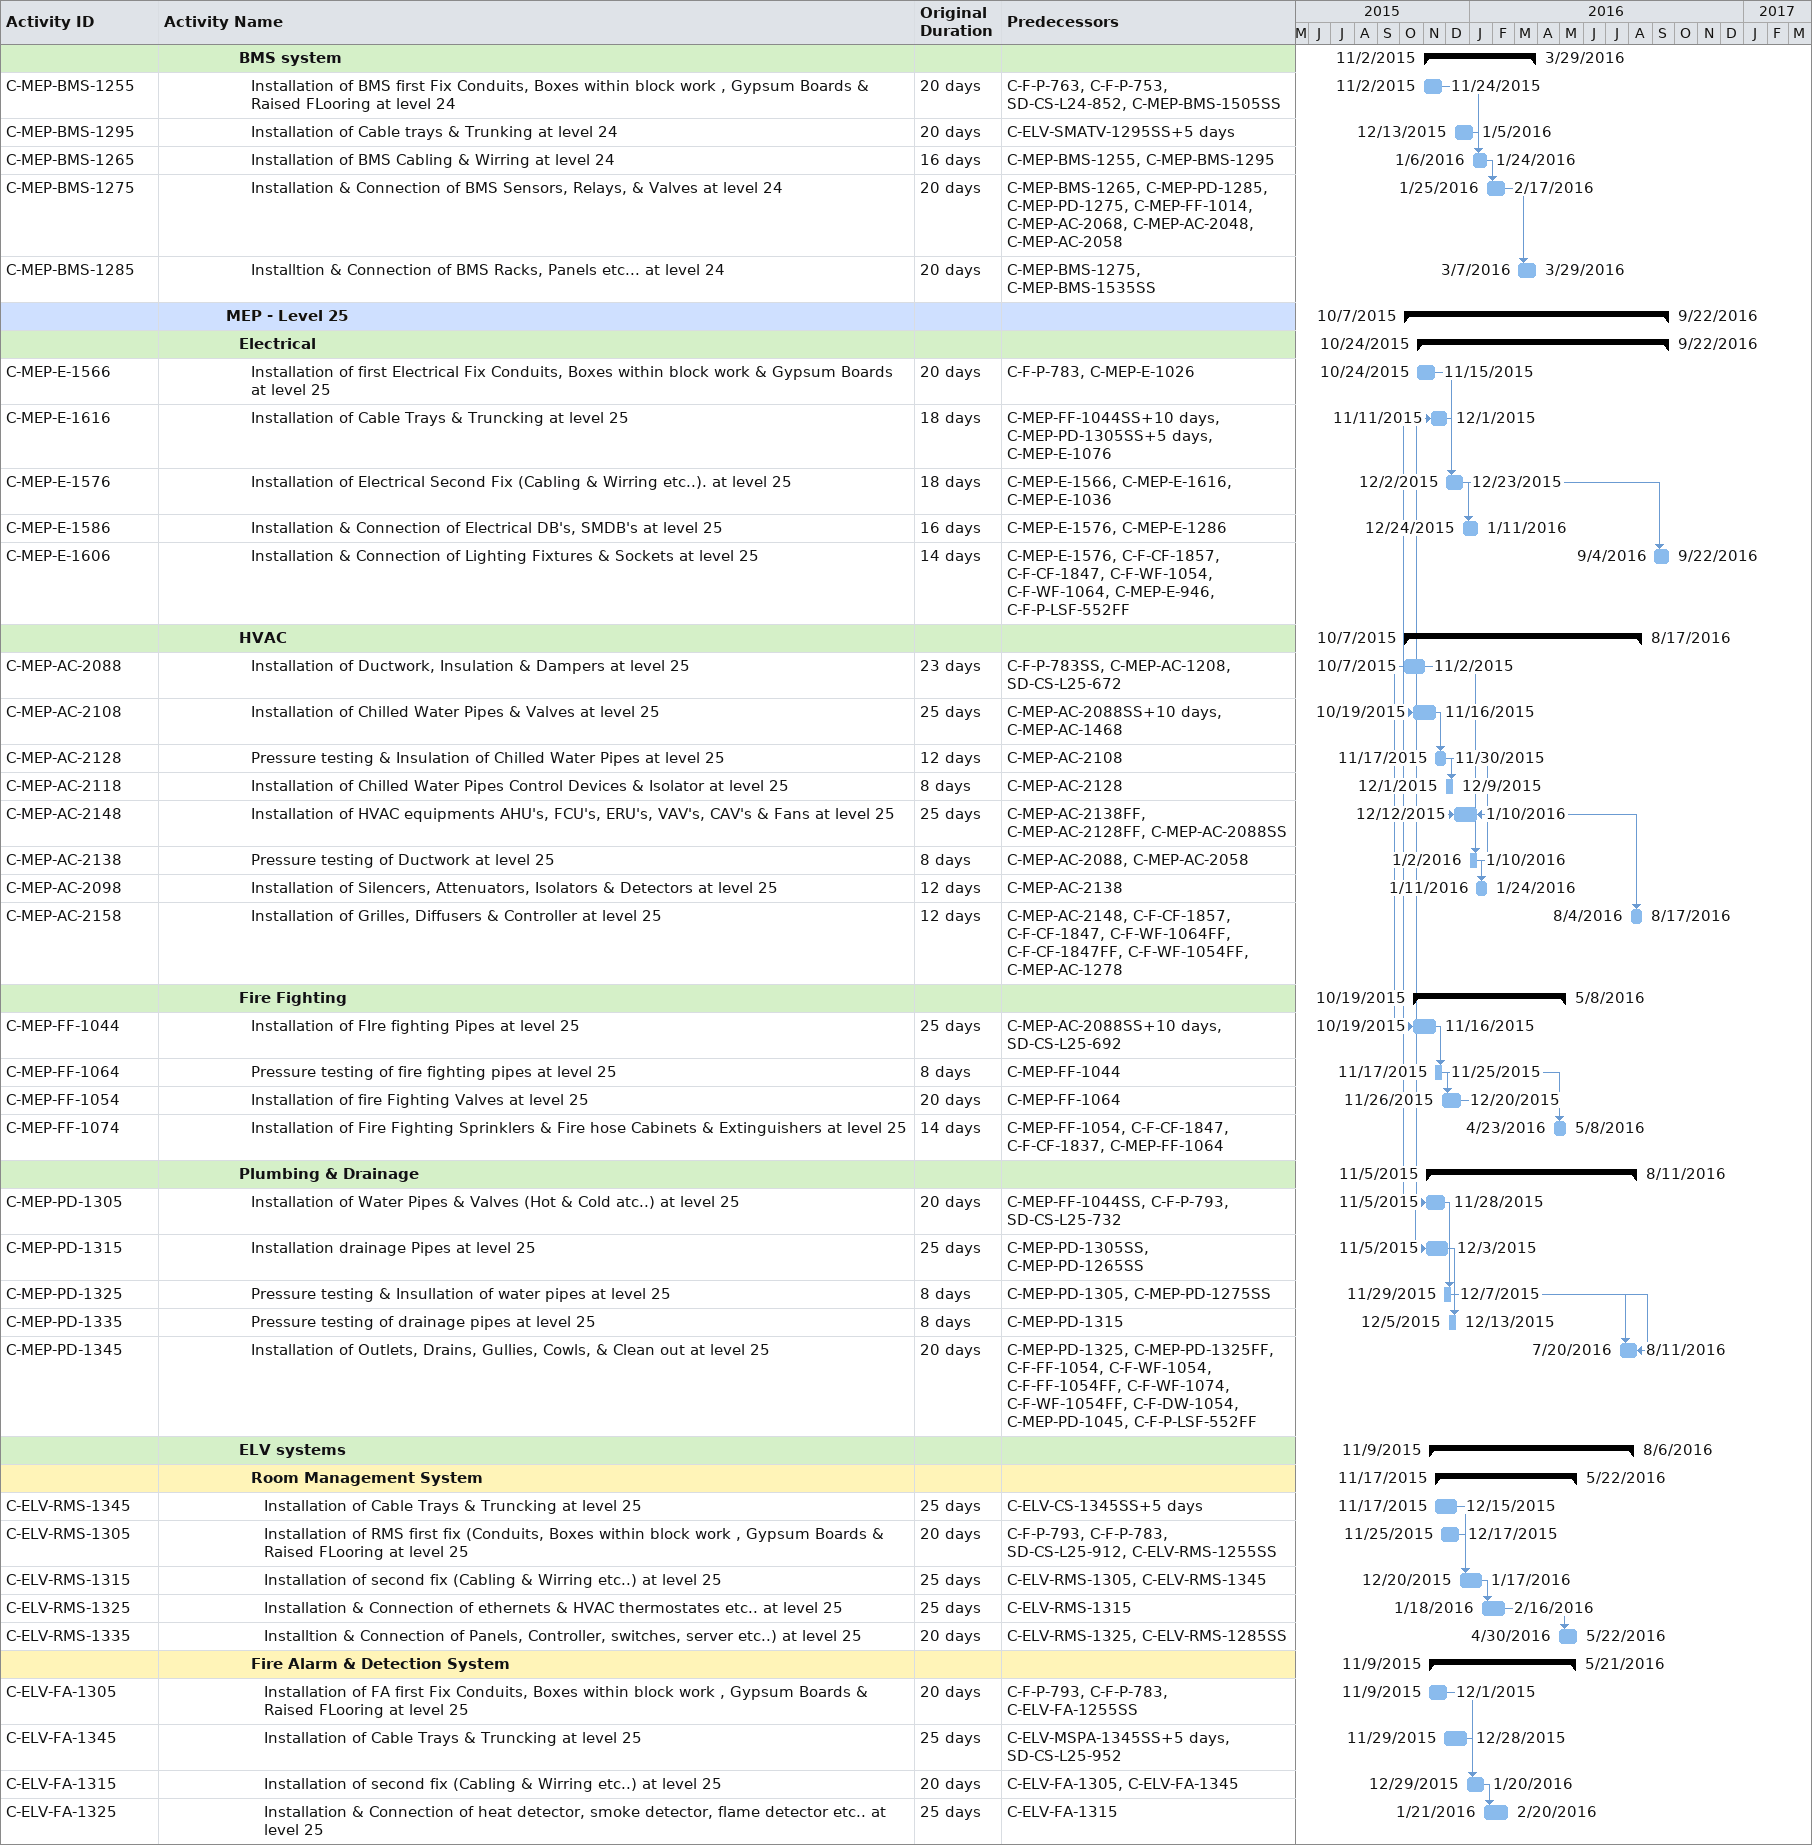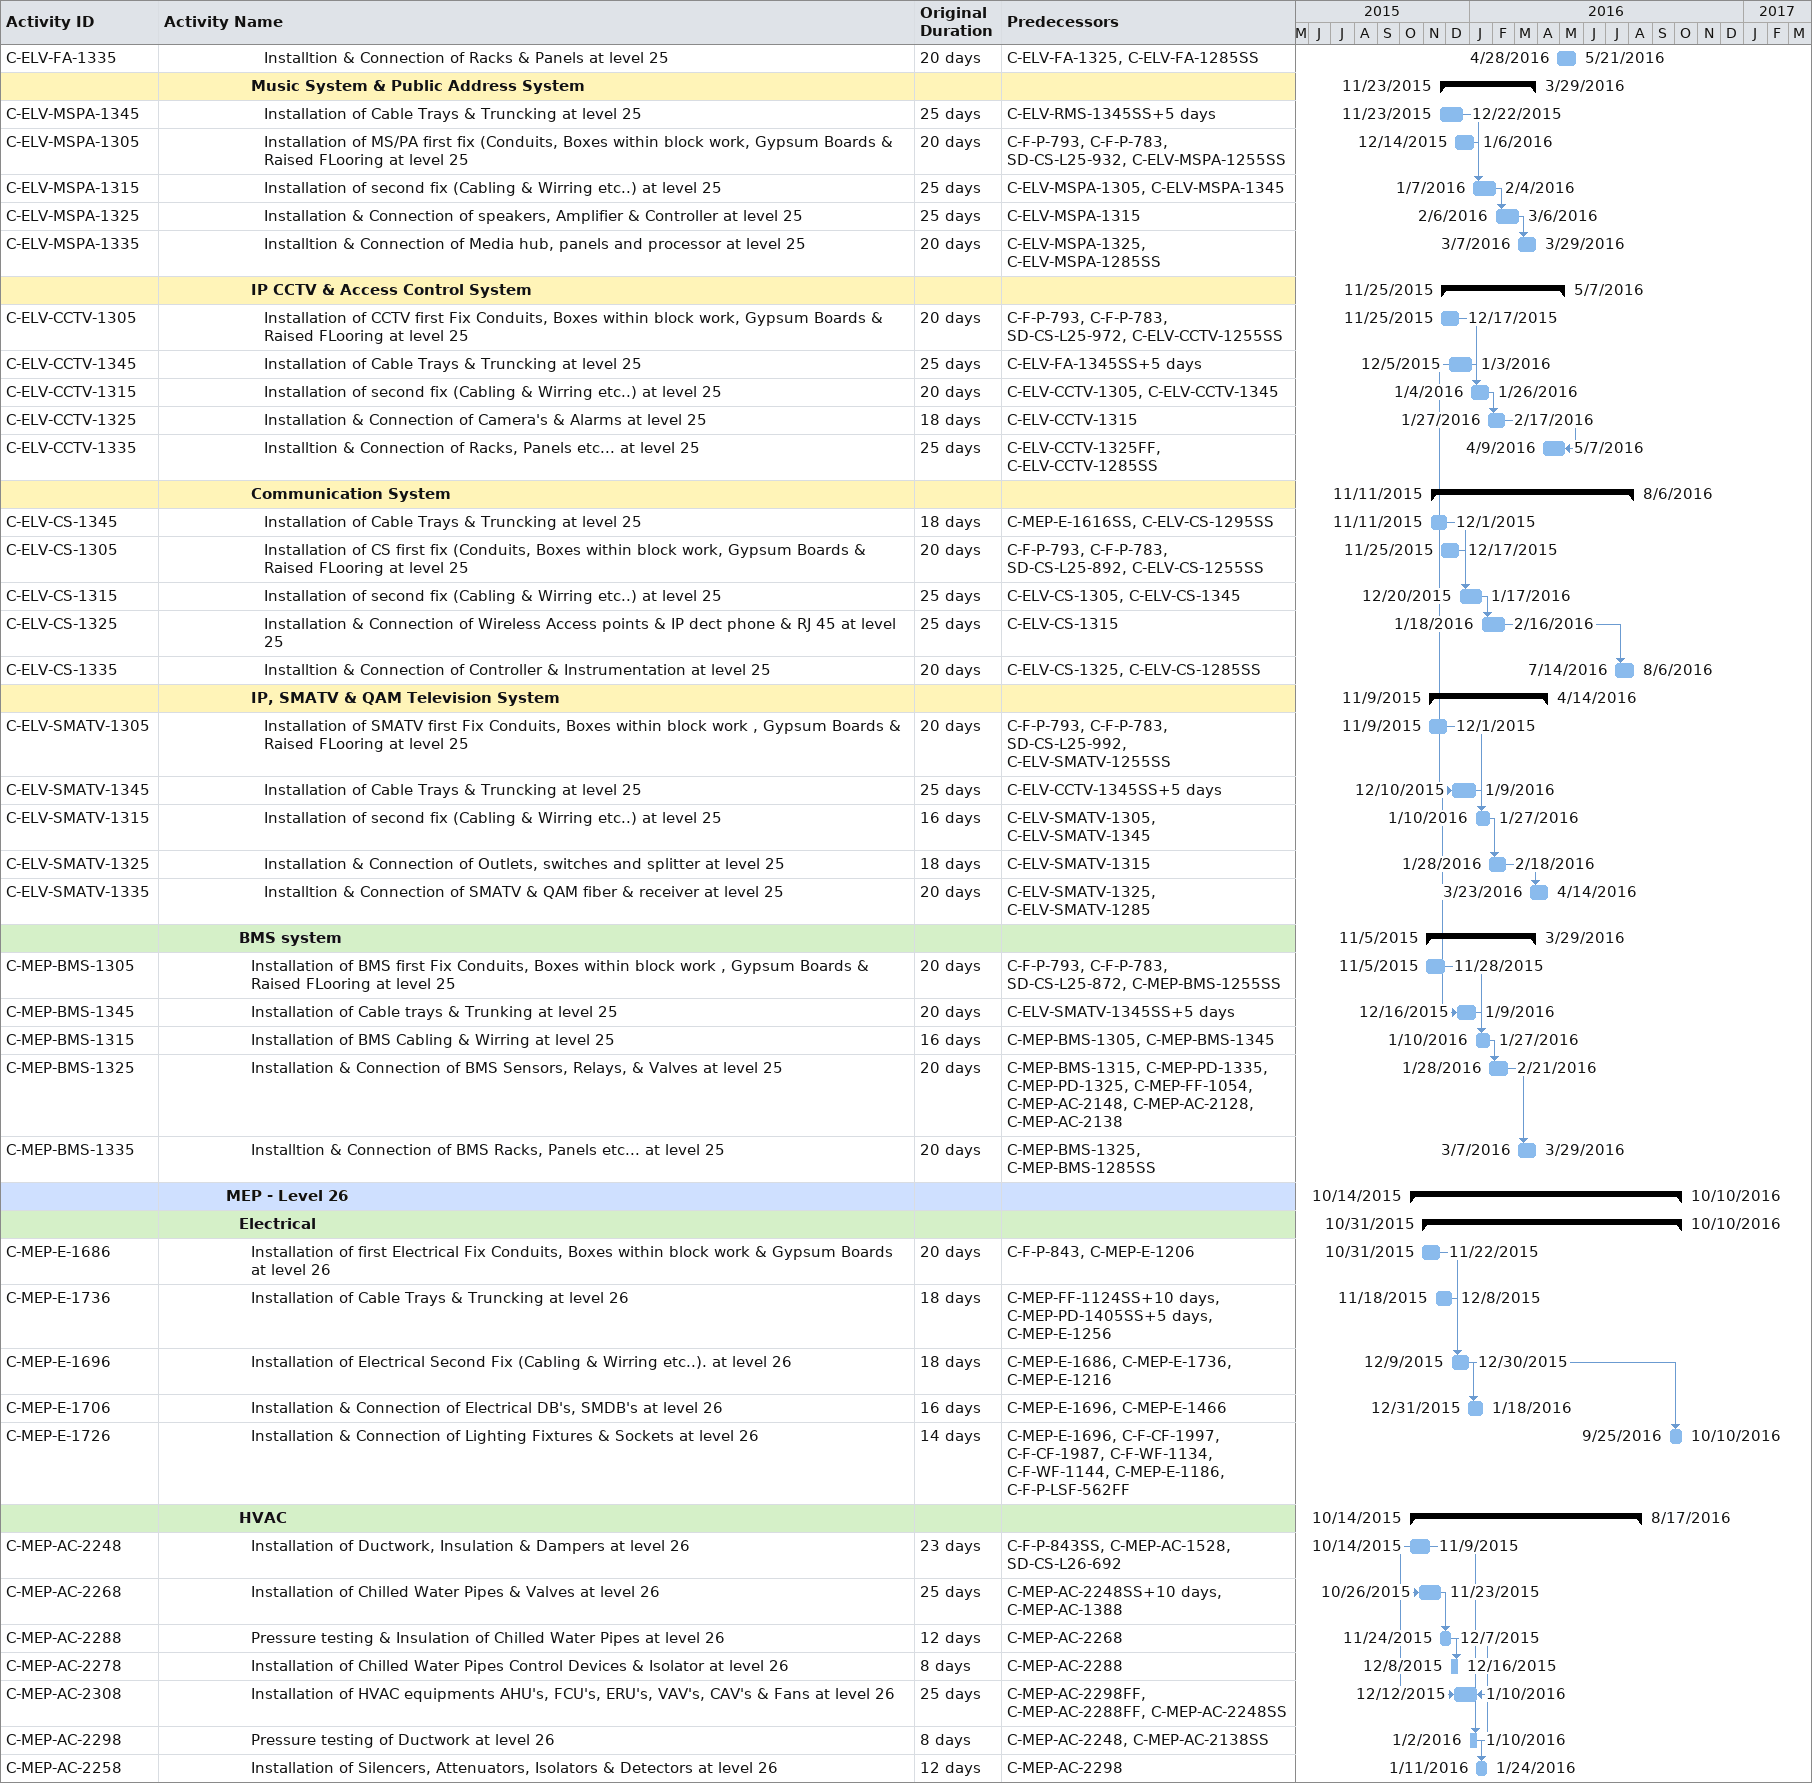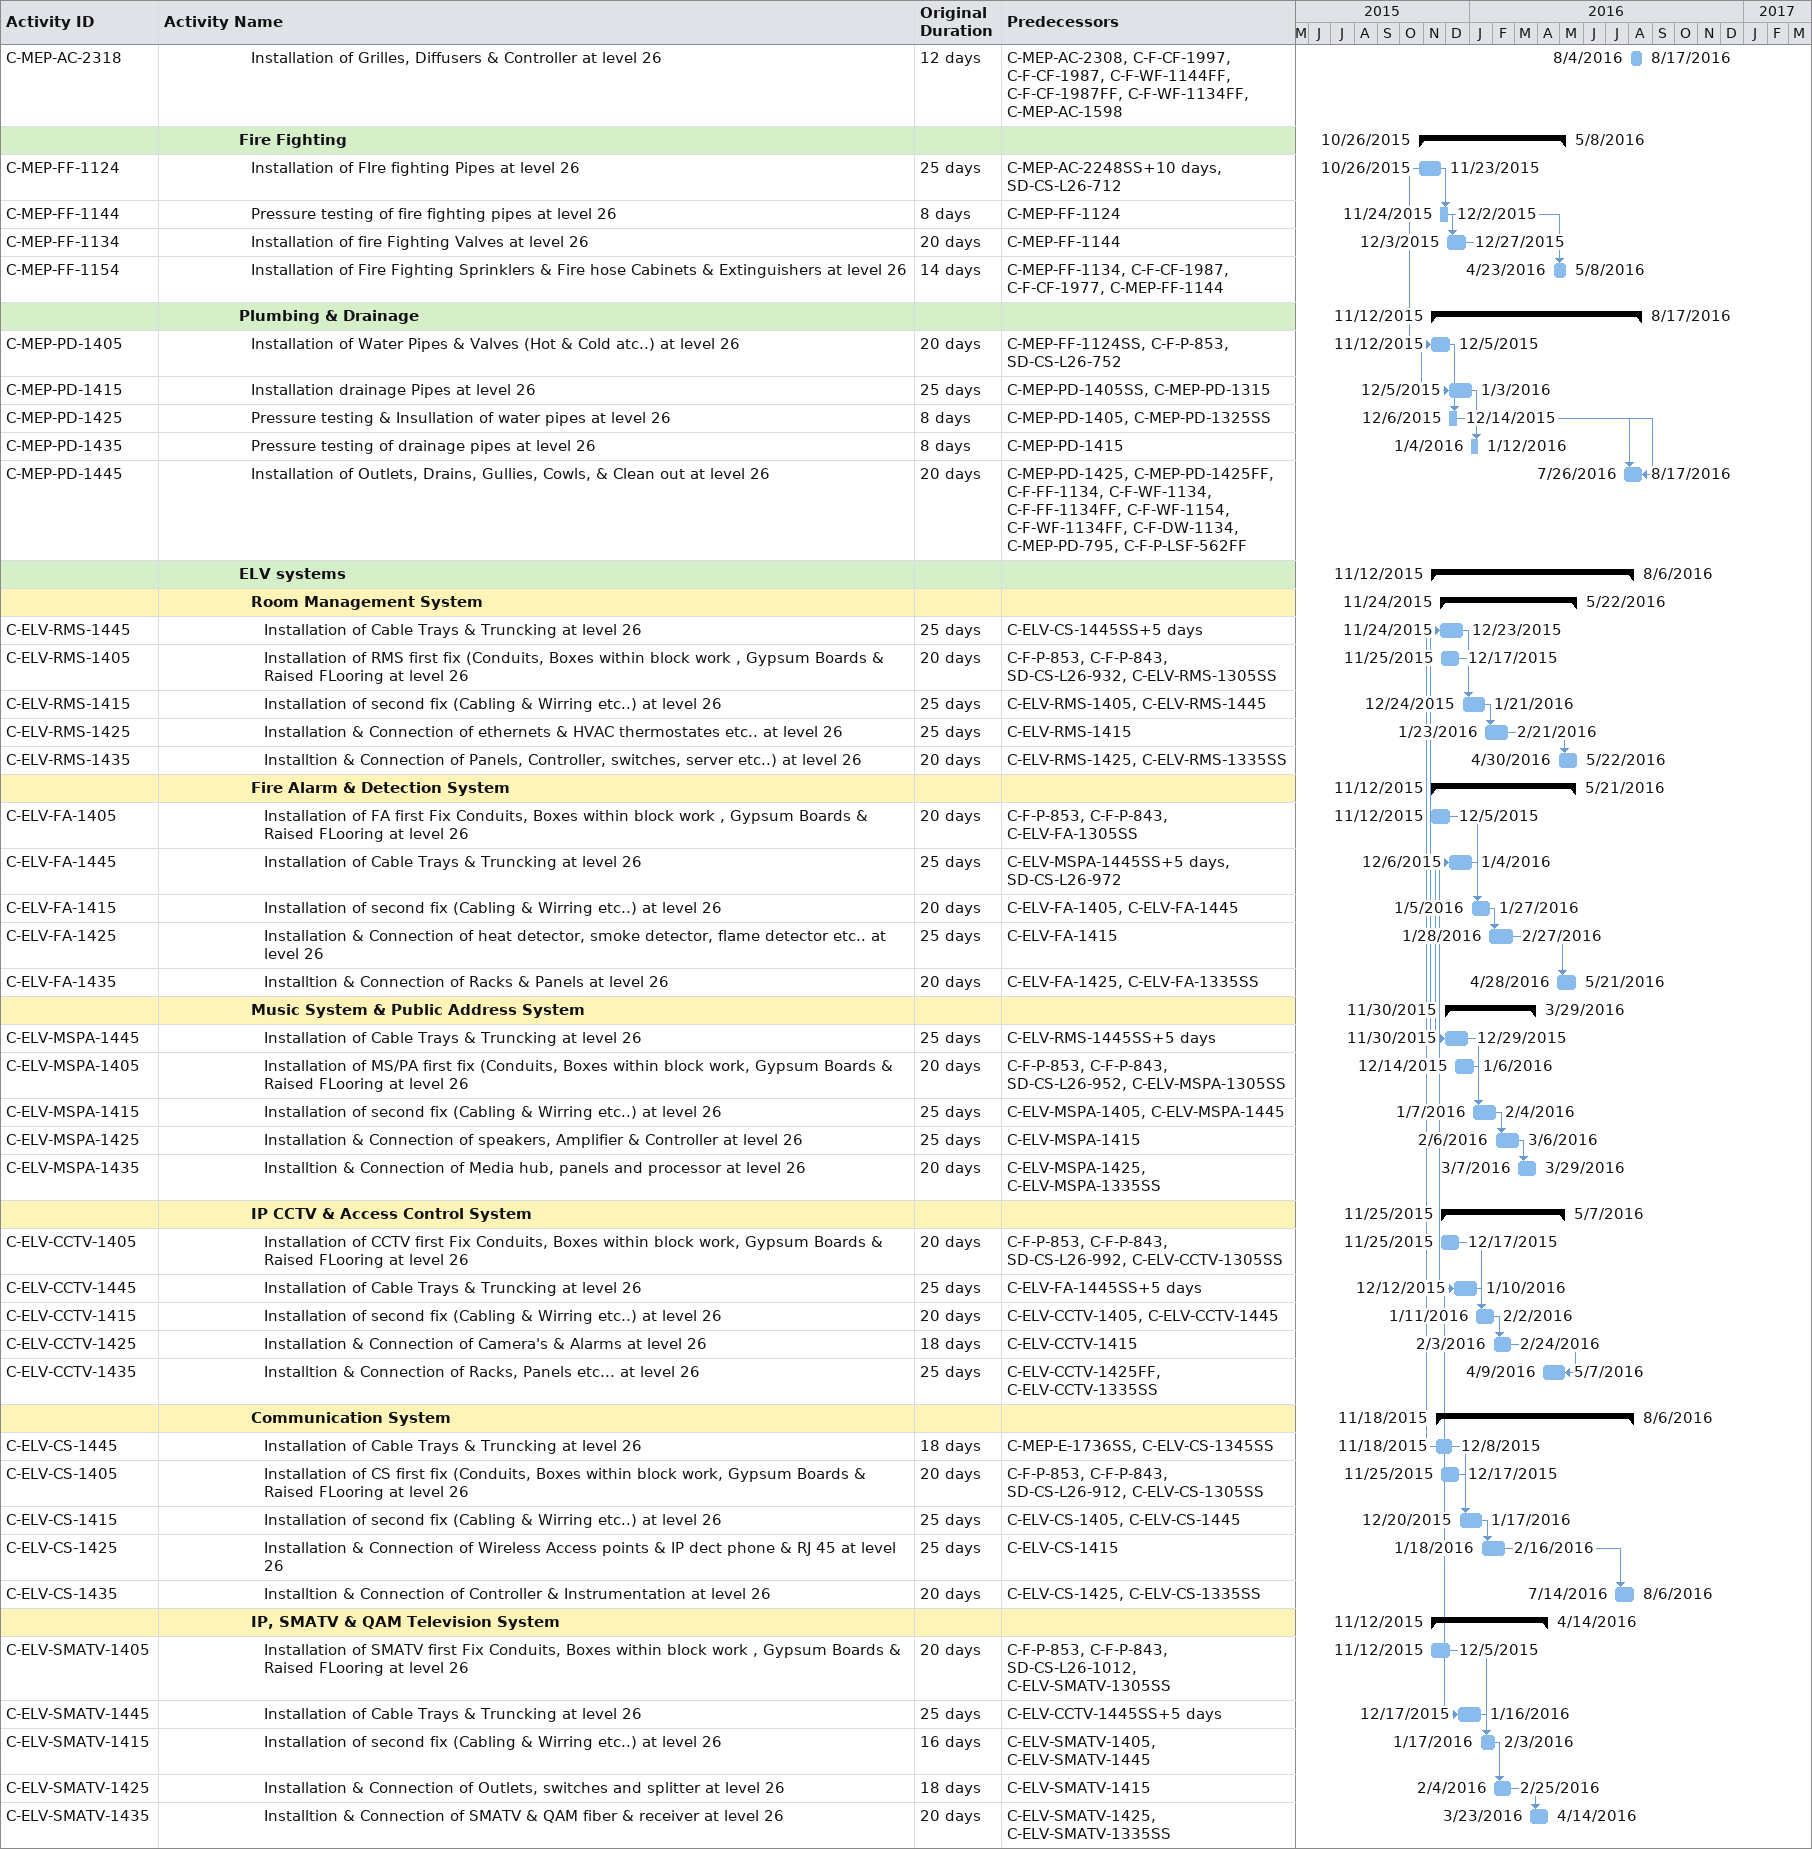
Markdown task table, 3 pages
| ID | Level | Task | Original duration | Start | Finish | Predecessors |
|---|---|---|---|---|---|---|
|  | 7 | **BMS system** |  | 2015-11-02 | 2016-03-29 |  |
| C-MEP-BMS-1255 | 8 | Installation of BMS first Fix Conduits, Boxes within block work , Gypsum Boards & Raised FLooring at level 24 | 20d | 2015-11-02 | 2015-11-24 | C-F-P-763, C-F-P-753, SD-CS-L24-852, C-MEP-BMS-1505SS |
| C-MEP-BMS-1295 | 8 | Installation of Cable trays & Trunking at level 24 | 20d | 2015-12-13 | 2016-01-05 | C-ELV-SMATV-1295SS+5d |
| C-MEP-BMS-1265 | 8 | Installation of BMS Cabling & Wirring at level 24 | 16d | 2016-01-06 | 2016-01-24 | C-MEP-BMS-1255, C-MEP-BMS-1295 |
| C-MEP-BMS-1275 | 8 | Installation & Connection of BMS Sensors, Relays, & Valves at level 24 | 20d | 2016-01-25 | 2016-02-17 | C-MEP-BMS-1265, C-MEP-PD-1285, C-MEP-PD-1275, C-MEP-FF-1014, C-MEP-AC-2068, C-MEP-AC-2048, C-MEP-AC-2058 |
| C-MEP-BMS-1285 | 8 | Installtion & Connection of BMS Racks, Panels etc... at level 24 | 20d | 2016-03-07 | 2016-03-29 | C-MEP-BMS-1275, C-MEP-BMS-1535SS |
|  | 6 | **MEP - Level 25** |  | 2015-10-07 | 2016-09-22 |  |
|  | 7 | **Electrical** |  | 2015-10-24 | 2016-09-22 |  |
| C-MEP-E-1566 | 8 | Installation of first Electrical Fix Conduits, Boxes within block work & Gypsum Boards at level 25 | 20d | 2015-10-24 | 2015-11-15 | C-F-P-783, C-MEP-E-1026 |
| C-MEP-E-1616 | 8 | Installation of Cable Trays & Truncking at level 25 | 18d | 2015-11-11 | 2015-12-01 | C-MEP-FF-1044SS+10d, C-MEP-PD-1305SS+5d, C-MEP-E-1076 |
| C-MEP-E-1576 | 8 | Installation of Electrical Second Fix (Cabling & Wirring etc..). at level 25 | 18d | 2015-12-02 | 2015-12-23 | C-MEP-E-1566, C-MEP-E-1616, C-MEP-E-1036 |
| C-MEP-E-1586 | 8 | Installation & Connection of Electrical DB's, SMDB's at level 25 | 16d | 2015-12-24 | 2016-01-11 | C-MEP-E-1576, C-MEP-E-1286 |
| C-MEP-E-1606 | 8 | Installation & Connection of Lighting Fixtures & Sockets at level 25 | 14d | 2016-09-04 | 2016-09-22 | C-MEP-E-1576, C-F-CF-1857, C-F-CF-1847, C-F-WF-1054, C-F-WF-1064, C-MEP-E-946, C-F-P-LSF-552FF |
|  | 7 | **HVAC** |  | 2015-10-07 | 2016-08-17 |  |
| C-MEP-AC-2088 | 8 | Installation of Ductwork, Insulation & Dampers at level 25 | 23d | 2015-10-07 | 2015-11-02 | C-F-P-783SS, C-MEP-AC-1208, SD-CS-L25-672 |
| C-MEP-AC-2108 | 8 | Installation of Chilled Water Pipes & Valves at level 25 | 25d | 2015-10-19 | 2015-11-16 | C-MEP-AC-2088SS+10d, C-MEP-AC-1468 |
| C-MEP-AC-2128 | 8 | Pressure testing & Insulation of Chilled Water Pipes at level 25 | 12d | 2015-11-17 | 2015-11-30 | C-MEP-AC-2108 |
| C-MEP-AC-2118 | 8 | Installation of Chilled Water Pipes Control Devices & Isolator at level 25 | 8d | 2015-12-01 | 2015-12-09 | C-MEP-AC-2128 |
| C-MEP-AC-2148 | 8 | Installation of HVAC equipments AHU's, FCU's, ERU's, VAV's, CAV's & Fans at level 25 | 25d | 2015-12-12 | 2016-01-10 | C-MEP-AC-2138FF, C-MEP-AC-2128FF, C-MEP-AC-2088SS |
| C-MEP-AC-2138 | 8 | Pressure testing of Ductwork at level 25 | 8d | 2016-01-02 | 2016-01-10 | C-MEP-AC-2088, C-MEP-AC-2058 |
| C-MEP-AC-2098 | 8 | Installation of Silencers, Attenuators, Isolators & Detectors at level 25 | 12d | 2016-01-11 | 2016-01-24 | C-MEP-AC-2138 |
| C-MEP-AC-2158 | 8 | Installation of Grilles, Diffusers & Controller at level 25 | 12d | 2016-08-04 | 2016-08-17 | C-MEP-AC-2148, C-F-CF-1857, C-F-CF-1847, C-F-WF-1064FF, C-F-CF-1847FF, C-F-WF-1054FF, C-MEP-AC-1278 |
|  | 7 | **Fire Fighting** |  | 2015-10-19 | 2016-05-08 |  |
| C-MEP-FF-1044 | 8 | Installation of FIre fighting Pipes at level 25 | 25d | 2015-10-19 | 2015-11-16 | C-MEP-AC-2088SS+10d, SD-CS-L25-692 |
| C-MEP-FF-1064 | 8 | Pressure testing of fire fighting pipes at level 25 | 8d | 2015-11-17 | 2015-11-25 | C-MEP-FF-1044 |
| C-MEP-FF-1054 | 8 | Installation of fire Fighting Valves at level 25 | 20d | 2015-11-26 | 2015-12-20 | C-MEP-FF-1064 |
| C-MEP-FF-1074 | 8 | Installation of Fire Fighting Sprinklers & Fire hose Cabinets & Extinguishers at level 25 | 14d | 2016-04-23 | 2016-05-08 | C-MEP-FF-1054, C-F-CF-1847, C-F-CF-1837, C-MEP-FF-1064 |
|  | 7 | **Plumbing & Drainage** |  | 2015-11-05 | 2016-08-11 |  |
| C-MEP-PD-1305 | 8 | Installation of Water Pipes & Valves (Hot & Cold atc..) at level 25 | 20d | 2015-11-05 | 2015-11-28 | C-MEP-FF-1044SS, C-F-P-793, SD-CS-L25-732 |
| C-MEP-PD-1315 | 8 | Installation drainage Pipes at level 25 | 25d | 2015-11-05 | 2015-12-03 | C-MEP-PD-1305SS, C-MEP-PD-1265SS |
| C-MEP-PD-1325 | 8 | Pressure testing & Insullation of water pipes at level 25 | 8d | 2015-11-29 | 2015-12-07 | C-MEP-PD-1305, C-MEP-PD-1275SS |
| C-MEP-PD-1335 | 8 | Pressure testing of drainage pipes at level 25 | 8d | 2015-12-05 | 2015-12-13 | C-MEP-PD-1315 |
| C-MEP-PD-1345 | 8 | Installation of Outlets, Drains, Gullies, Cowls, & Clean out at level 25 | 20d | 2016-07-20 | 2016-08-11 | C-MEP-PD-1325, C-MEP-PD-1325FF, C-F-FF-1054, C-F-WF-1054, C-F-FF-1054FF, C-F-WF-1074, C-F-WF-1054FF, C-F-DW-1054, C-MEP-PD-1045, C-F-P-LSF-552FF |
|  | 7 | **ELV systems** |  | 2015-11-09 | 2016-08-06 |  |
|  | 8 | **Room Management System** |  | 2015-11-17 | 2016-05-22 |  |
| C-ELV-RMS-1345 | 9 | Installation of Cable Trays & Truncking at level 25 | 25d | 2015-11-17 | 2015-12-15 | C-ELV-CS-1345SS+5d |
| C-ELV-RMS-1305 | 9 | Installation of RMS first fix (Conduits, Boxes within block work , Gypsum Boards & Raised FLooring at level 25 | 20d | 2015-11-25 | 2015-12-17 | C-F-P-793, C-F-P-783, SD-CS-L25-912, C-ELV-RMS-1255SS |
| C-ELV-RMS-1315 | 9 | Installation of second fix (Cabling & Wirring etc..) at level 25 | 25d | 2015-12-20 | 2016-01-17 | C-ELV-RMS-1305, C-ELV-RMS-1345 |
| C-ELV-RMS-1325 | 9 | Installation & Connection of ethernets & HVAC thermostates etc.. at level 25 | 25d | 2016-01-18 | 2016-02-16 | C-ELV-RMS-1315 |
| C-ELV-RMS-1335 | 9 | Installtion & Connection of Panels, Controller, switches, server etc..) at level 25 | 20d | 2016-04-30 | 2016-05-22 | C-ELV-RMS-1325, C-ELV-RMS-1285SS |
|  | 8 | **Fire Alarm & Detection System** |  | 2015-11-09 | 2016-05-21 |  |
| C-ELV-FA-1305 | 9 | Installation of FA first Fix Conduits, Boxes within block work , Gypsum Boards & Raised FLooring at level 25 | 20d | 2015-11-09 | 2015-12-01 | C-F-P-793, C-F-P-783, C-ELV-FA-1255SS |
| C-ELV-FA-1345 | 9 | Installation of Cable Trays & Truncking at level 25 | 25d | 2015-11-29 | 2015-12-28 | C-ELV-MSPA-1345SS+5d, SD-CS-L25-952 |
| C-ELV-FA-1315 | 9 | Installation of second fix (Cabling & Wirring etc..) at level 25 | 20d | 2015-12-29 | 2016-01-20 | C-ELV-FA-1305, C-ELV-FA-1345 |
| C-ELV-FA-1325 | 9 | Installation & Connection of heat detector, smoke detector, flame detector etc.. at level 25 | 25d | 2016-01-21 | 2016-02-20 | C-ELV-FA-1315 |
| C-ELV-FA-1335 | 9 | Installtion & Connection of Racks & Panels at level 25 | 20d | 2016-04-28 | 2016-05-21 | C-ELV-FA-1325, C-ELV-FA-1285SS |
|  | 8 | **Music System & Public Address System** |  | 2015-11-23 | 2016-03-29 |  |
| C-ELV-MSPA-1345 | 9 | Installation of Cable Trays & Truncking at level 25 | 25d | 2015-11-23 | 2015-12-22 | C-ELV-RMS-1345SS+5d |
| C-ELV-MSPA-1305 | 9 | Installation of MS/PA first fix (Conduits, Boxes within block work, Gypsum Boards & Raised FLooring at level 25 | 20d | 2015-12-14 | 2016-01-06 | C-F-P-793, C-F-P-783, SD-CS-L25-932, C-ELV-MSPA-1255SS |
| C-ELV-MSPA-1315 | 9 | Installation of second fix (Cabling & Wirring etc..) at level 25 | 25d | 2016-01-07 | 2016-02-04 | C-ELV-MSPA-1305, C-ELV-MSPA-1345 |
| C-ELV-MSPA-1325 | 9 | Installation & Connection of speakers, Amplifier & Controller at level 25 | 25d | 2016-02-06 | 2016-03-06 | C-ELV-MSPA-1315 |
| C-ELV-MSPA-1335 | 9 | Installtion & Connection of Media hub, panels and processor at level 25 | 20d | 2016-03-07 | 2016-03-29 | C-ELV-MSPA-1325, C-ELV-MSPA-1285SS |
|  | 8 | **IP CCTV & Access Control System** |  | 2015-11-25 | 2016-05-07 |  |
| C-ELV-CCTV-1305 | 9 | Installation of CCTV first Fix Conduits, Boxes within block work, Gypsum Boards & Raised FLooring at level 25 | 20d | 2015-11-25 | 2015-12-17 | C-F-P-793, C-F-P-783, SD-CS-L25-972, C-ELV-CCTV-1255SS |
| C-ELV-CCTV-1345 | 9 | Installation of Cable Trays & Truncking at level 25 | 25d | 2015-12-05 | 2016-01-03 | C-ELV-FA-1345SS+5d |
| C-ELV-CCTV-1315 | 9 | Installation of second fix (Cabling & Wirring etc..) at level 25 | 20d | 2016-01-04 | 2016-01-26 | C-ELV-CCTV-1305, C-ELV-CCTV-1345 |
| C-ELV-CCTV-1325 | 9 | Installation & Connection of Camera's & Alarms at level 25 | 18d | 2016-01-27 | 2016-02-17 | C-ELV-CCTV-1315 |
| C-ELV-CCTV-1335 | 9 | Installtion & Connection of Racks, Panels etc... at level 25 | 25d | 2016-04-09 | 2016-05-07 | C-ELV-CCTV-1325FF, C-ELV-CCTV-1285SS |
|  | 8 | **Communication System** |  | 2015-11-11 | 2016-08-06 |  |
| C-ELV-CS-1345 | 9 | Installation of Cable Trays & Truncking at level 25 | 18d | 2015-11-11 | 2015-12-01 | C-MEP-E-1616SS, C-ELV-CS-1295SS |
| C-ELV-CS-1305 | 9 | Installation of CS first fix (Conduits, Boxes within block work, Gypsum Boards & Raised FLooring at level 25 | 20d | 2015-11-25 | 2015-12-17 | C-F-P-793, C-F-P-783, SD-CS-L25-892, C-ELV-CS-1255SS |
| C-ELV-CS-1315 | 9 | Installation of second fix (Cabling & Wirring etc..) at level 25 | 25d | 2015-12-20 | 2016-01-17 | C-ELV-CS-1305, C-ELV-CS-1345 |
| C-ELV-CS-1325 | 9 | Installation & Connection of Wireless Access points & IP dect phone & RJ 45 at level 25 | 25d | 2016-01-18 | 2016-02-16 | C-ELV-CS-1315 |
| C-ELV-CS-1335 | 9 | Installtion & Connection of Controller & Instrumentation at level 25 | 20d | 2016-07-14 | 2016-08-06 | C-ELV-CS-1325, C-ELV-CS-1285SS |
|  | 8 | **IP, SMATV & QAM Television System** |  | 2015-11-09 | 2016-04-14 |  |
| C-ELV-SMATV-1305 | 9 | Installation of SMATV first Fix Conduits, Boxes within block work , Gypsum Boards & Raised FLooring at level 25 | 20d | 2015-11-09 | 2015-12-01 | C-F-P-793, C-F-P-783, SD-CS-L25-992, C-ELV-SMATV-1255SS |
| C-ELV-SMATV-1345 | 9 | Installation of Cable Trays & Truncking at level 25 | 25d | 2015-12-10 | 2016-01-09 | C-ELV-CCTV-1345SS+5d |
| C-ELV-SMATV-1315 | 9 | Installation of second fix (Cabling & Wirring etc..) at level 25 | 16d | 2016-01-10 | 2016-01-27 | C-ELV-SMATV-1305, C-ELV-SMATV-1345 |
| C-ELV-SMATV-1325 | 9 | Installation & Connection of Outlets, switches and splitter at level 25 | 18d | 2016-01-28 | 2016-02-18 | C-ELV-SMATV-1315 |
| C-ELV-SMATV-1335 | 9 | Installtion & Connection of SMATV & QAM fiber & receiver at level 25 | 20d | 2016-03-23 | 2016-04-14 | C-ELV-SMATV-1325, C-ELV-SMATV-1285 |
|  | 7 | **BMS system** |  | 2015-11-05 | 2016-03-29 |  |
| C-MEP-BMS-1305 | 8 | Installation of BMS first Fix Conduits, Boxes within block work , Gypsum Boards & Raised FLooring at level 25 | 20d | 2015-11-05 | 2015-11-28 | C-F-P-793, C-F-P-783, SD-CS-L25-872, C-MEP-BMS-1255SS |
| C-MEP-BMS-1345 | 8 | Installation of Cable trays & Trunking at level 25 | 20d | 2015-12-16 | 2016-01-09 | C-ELV-SMATV-1345SS+5d |
| C-MEP-BMS-1315 | 8 | Installation of BMS Cabling & Wirring at level 25 | 16d | 2016-01-10 | 2016-01-27 | C-MEP-BMS-1305, C-MEP-BMS-1345 |
| C-MEP-BMS-1325 | 8 | Installation & Connection of BMS Sensors, Relays, & Valves at level 25 | 20d | 2016-01-28 | 2016-02-21 | C-MEP-BMS-1315, C-MEP-PD-1335, C-MEP-PD-1325, C-MEP-FF-1054, C-MEP-AC-2148, C-MEP-AC-2128, C-MEP-AC-2138 |
| C-MEP-BMS-1335 | 8 | Installtion & Connection of BMS Racks, Panels etc... at level 25 | 20d | 2016-03-07 | 2016-03-29 | C-MEP-BMS-1325, C-MEP-BMS-1285SS |
|  | 6 | **MEP - Level 26** |  | 2015-10-14 | 2016-10-10 |  |
|  | 7 | **Electrical** |  | 2015-10-31 | 2016-10-10 |  |
| C-MEP-E-1686 | 8 | Installation of first Electrical Fix Conduits, Boxes within block work & Gypsum Boards at level 26 | 20d | 2015-10-31 | 2015-11-22 | C-F-P-843, C-MEP-E-1206 |
| C-MEP-E-1736 | 8 | Installation of Cable Trays & Truncking at level 26 | 18d | 2015-11-18 | 2015-12-08 | C-MEP-FF-1124SS+10d, C-MEP-PD-1405SS+5d, C-MEP-E-1256 |
| C-MEP-E-1696 | 8 | Installation of Electrical Second Fix (Cabling & Wirring etc..). at level 26 | 18d | 2015-12-09 | 2015-12-30 | C-MEP-E-1686, C-MEP-E-1736, C-MEP-E-1216 |
| C-MEP-E-1706 | 8 | Installation & Connection of Electrical DB's, SMDB's at level 26 | 16d | 2015-12-31 | 2016-01-18 | C-MEP-E-1696, C-MEP-E-1466 |
| C-MEP-E-1726 | 8 | Installation & Connection of Lighting Fixtures & Sockets at level 26 | 14d | 2016-09-25 | 2016-10-10 | C-MEP-E-1696, C-F-CF-1997, C-F-CF-1987, C-F-WF-1134, C-F-WF-1144, C-MEP-E-1186, C-F-P-LSF-562FF |
|  | 7 | **HVAC** |  | 2015-10-14 | 2016-08-17 |  |
| C-MEP-AC-2248 | 8 | Installation of Ductwork, Insulation & Dampers at level 26 | 23d | 2015-10-14 | 2015-11-09 | C-F-P-843SS, C-MEP-AC-1528, SD-CS-L26-692 |
| C-MEP-AC-2268 | 8 | Installation of Chilled Water Pipes & Valves at level 26 | 25d | 2015-10-26 | 2015-11-23 | C-MEP-AC-2248SS+10d, C-MEP-AC-1388 |
| C-MEP-AC-2288 | 8 | Pressure testing & Insulation of Chilled Water Pipes at level 26 | 12d | 2015-11-24 | 2015-12-07 | C-MEP-AC-2268 |
| C-MEP-AC-2278 | 8 | Installation of Chilled Water Pipes Control Devices & Isolator at level 26 | 8d | 2015-12-08 | 2015-12-16 | C-MEP-AC-2288 |
| C-MEP-AC-2308 | 8 | Installation of HVAC equipments AHU's, FCU's, ERU's, VAV's, CAV's & Fans at level 26 | 25d | 2015-12-12 | 2016-01-10 | C-MEP-AC-2298FF, C-MEP-AC-2288FF, C-MEP-AC-2248SS |
| C-MEP-AC-2298 | 8 | Pressure testing of Ductwork at level 26 | 8d | 2016-01-02 | 2016-01-10 | C-MEP-AC-2248, C-MEP-AC-2138SS |
| C-MEP-AC-2258 | 8 | Installation of Silencers, Attenuators, Isolators & Detectors at level 26 | 12d | 2016-01-11 | 2016-01-24 | C-MEP-AC-2298 |
| C-MEP-AC-2318 | 8 | Installation of Grilles, Diffusers & Controller at level 26 | 12d | 2016-08-04 | 2016-08-17 | C-MEP-AC-2308, C-F-CF-1997, C-F-CF-1987, C-F-WF-1144FF, C-F-CF-1987FF, C-F-WF-1134FF, C-MEP-AC-1598 |
|  | 7 | **Fire Fighting** |  | 2015-10-26 | 2016-05-08 |  |
| C-MEP-FF-1124 | 8 | Installation of FIre fighting Pipes at level 26 | 25d | 2015-10-26 | 2015-11-23 | C-MEP-AC-2248SS+10d, SD-CS-L26-712 |
| C-MEP-FF-1144 | 8 | Pressure testing of fire fighting pipes at level 26 | 8d | 2015-11-24 | 2015-12-02 | C-MEP-FF-1124 |
| C-MEP-FF-1134 | 8 | Installation of fire Fighting Valves at level 26 | 20d | 2015-12-03 | 2015-12-27 | C-MEP-FF-1144 |
| C-MEP-FF-1154 | 8 | Installation of Fire Fighting Sprinklers & Fire hose Cabinets & Extinguishers at level 26 | 14d | 2016-04-23 | 2016-05-08 | C-MEP-FF-1134, C-F-CF-1987, C-F-CF-1977, C-MEP-FF-1144 |
|  | 7 | **Plumbing & Drainage** |  | 2015-11-12 | 2016-08-17 |  |
| C-MEP-PD-1405 | 8 | Installation of Water Pipes & Valves (Hot & Cold atc..) at level 26 | 20d | 2015-11-12 | 2015-12-05 | C-MEP-FF-1124SS, C-F-P-853, SD-CS-L26-752 |
| C-MEP-PD-1415 | 8 | Installation drainage Pipes at level 26 | 25d | 2015-12-05 | 2016-01-03 | C-MEP-PD-1405SS, C-MEP-PD-1315 |
| C-MEP-PD-1425 | 8 | Pressure testing & Insullation of water pipes at level 26 | 8d | 2015-12-06 | 2015-12-14 | C-MEP-PD-1405, C-MEP-PD-1325SS |
| C-MEP-PD-1435 | 8 | Pressure testing of drainage pipes at level 26 | 8d | 2016-01-04 | 2016-01-12 | C-MEP-PD-1415 |
| C-MEP-PD-1445 | 8 | Installation of Outlets, Drains, Gullies, Cowls, & Clean out at level 26 | 20d | 2016-07-26 | 2016-08-17 | C-MEP-PD-1425, C-MEP-PD-1425FF, C-F-FF-1134, C-F-WF-1134, C-F-FF-1134FF, C-F-WF-1154, C-F-WF-1134FF, C-F-DW-1134, C-MEP-PD-795, C-F-P-LSF-562FF |
|  | 7 | **ELV systems** |  | 2015-11-12 | 2016-08-06 |  |
|  | 8 | **Room Management System** |  | 2015-11-24 | 2016-05-22 |  |
| C-ELV-RMS-1445 | 9 | Installation of Cable Trays & Truncking at level 26 | 25d | 2015-11-24 | 2015-12-23 | C-ELV-CS-1445SS+5d |
| C-ELV-RMS-1405 | 9 | Installation of RMS first fix (Conduits, Boxes within block work , Gypsum Boards & Raised FLooring at level 26 | 20d | 2015-11-25 | 2015-12-17 | C-F-P-853, C-F-P-843, SD-CS-L26-932, C-ELV-RMS-1305SS |
| C-ELV-RMS-1415 | 9 | Installation of second fix (Cabling & Wirring etc..) at level 26 | 25d | 2015-12-24 | 2016-01-21 | C-ELV-RMS-1405, C-ELV-RMS-1445 |
| C-ELV-RMS-1425 | 9 | Installation & Connection of ethernets & HVAC thermostates etc.. at level 26 | 25d | 2016-01-23 | 2016-02-21 | C-ELV-RMS-1415 |
| C-ELV-RMS-1435 | 9 | Installtion & Connection of Panels, Controller, switches, server etc..) at level 26 | 20d | 2016-04-30 | 2016-05-22 | C-ELV-RMS-1425, C-ELV-RMS-1335SS |
|  | 8 | **Fire Alarm & Detection System** |  | 2015-11-12 | 2016-05-21 |  |
| C-ELV-FA-1405 | 9 | Installation of FA first Fix Conduits, Boxes within block work , Gypsum Boards & Raised FLooring at level 26 | 20d | 2015-11-12 | 2015-12-05 | C-F-P-853, C-F-P-843, C-ELV-FA-1305SS |
| C-ELV-FA-1445 | 9 | Installation of Cable Trays & Truncking at level 26 | 25d | 2015-12-06 | 2016-01-04 | C-ELV-MSPA-1445SS+5d, SD-CS-L26-972 |
| C-ELV-FA-1415 | 9 | Installation of second fix (Cabling & Wirring etc..) at level 26 | 20d | 2016-01-05 | 2016-01-27 | C-ELV-FA-1405, C-ELV-FA-1445 |
| C-ELV-FA-1425 | 9 | Installation & Connection of heat detector, smoke detector, flame detector etc.. at level 26 | 25d | 2016-01-28 | 2016-02-27 | C-ELV-FA-1415 |
| C-ELV-FA-1435 | 9 | Installtion & Connection of Racks & Panels at level 26 | 20d | 2016-04-28 | 2016-05-21 | C-ELV-FA-1425, C-ELV-FA-1335SS |
|  | 8 | **Music System & Public Address System** |  | 2015-11-30 | 2016-03-29 |  |
| C-ELV-MSPA-1445 | 9 | Installation of Cable Trays & Truncking at level 26 | 25d | 2015-11-30 | 2015-12-29 | C-ELV-RMS-1445SS+5d |
| C-ELV-MSPA-1405 | 9 | Installation of MS/PA first fix (Conduits, Boxes within block work, Gypsum Boards & Raised FLooring at level 26 | 20d | 2015-12-14 | 2016-01-06 | C-F-P-853, C-F-P-843, SD-CS-L26-952, C-ELV-MSPA-1305SS |
| C-ELV-MSPA-1415 | 9 | Installation of second fix (Cabling & Wirring etc..) at level 26 | 25d | 2016-01-07 | 2016-02-04 | C-ELV-MSPA-1405, C-ELV-MSPA-1445 |
| C-ELV-MSPA-1425 | 9 | Installation & Connection of speakers, Amplifier & Controller at level 26 | 25d | 2016-02-06 | 2016-03-06 | C-ELV-MSPA-1415 |
| C-ELV-MSPA-1435 | 9 | Installtion & Connection of Media hub, panels and processor at level 26 | 20d | 2016-03-07 | 2016-03-29 | C-ELV-MSPA-1425, C-ELV-MSPA-1335SS |
|  | 8 | **IP CCTV & Access Control System** |  | 2015-11-25 | 2016-05-07 |  |
| C-ELV-CCTV-1405 | 9 | Installation of CCTV first Fix Conduits, Boxes within block work, Gypsum Boards & Raised FLooring at level 26 | 20d | 2015-11-25 | 2015-12-17 | C-F-P-853, C-F-P-843, SD-CS-L26-992, C-ELV-CCTV-1305SS |
| C-ELV-CCTV-1445 | 9 | Installation of Cable Trays & Truncking at level 26 | 25d | 2015-12-12 | 2016-01-10 | C-ELV-FA-1445SS+5d |
| C-ELV-CCTV-1415 | 9 | Installation of second fix (Cabling & Wirring etc..) at level 26 | 20d | 2016-01-11 | 2016-02-02 | C-ELV-CCTV-1405, C-ELV-CCTV-1445 |
| C-ELV-CCTV-1425 | 9 | Installation & Connection of Camera's & Alarms at level 26 | 18d | 2016-02-03 | 2016-02-24 | C-ELV-CCTV-1415 |
| C-ELV-CCTV-1435 | 9 | Installtion & Connection of Racks, Panels etc... at level 26 | 25d | 2016-04-09 | 2016-05-07 | C-ELV-CCTV-1425FF, C-ELV-CCTV-1335SS |
|  | 8 | **Communication System** |  | 2015-11-18 | 2016-08-06 |  |
| C-ELV-CS-1445 | 9 | Installation of Cable Trays & Truncking at level 26 | 18d | 2015-11-18 | 2015-12-08 | C-MEP-E-1736SS, C-ELV-CS-1345SS |
| C-ELV-CS-1405 | 9 | Installation of CS first fix (Conduits, Boxes within block work, Gypsum Boards & Raised FLooring at level 26 | 20d | 2015-11-25 | 2015-12-17 | C-F-P-853, C-F-P-843, SD-CS-L26-912, C-ELV-CS-1305SS |
| C-ELV-CS-1415 | 9 | Installation of second fix (Cabling & Wirring etc..) at level 26 | 25d | 2015-12-20 | 2016-01-17 | C-ELV-CS-1405, C-ELV-CS-1445 |
| C-ELV-CS-1425 | 9 | Installation & Connection of Wireless Access points & IP dect phone & RJ 45 at level 26 | 25d | 2016-01-18 | 2016-02-16 | C-ELV-CS-1415 |
| C-ELV-CS-1435 | 9 | Installtion & Connection of Controller & Instrumentation at level 26 | 20d | 2016-07-14 | 2016-08-06 | C-ELV-CS-1425, C-ELV-CS-1335SS |
|  | 8 | **IP, SMATV & QAM Television System** |  | 2015-11-12 | 2016-04-14 |  |
| C-ELV-SMATV-1405 | 9 | Installation of SMATV first Fix Conduits, Boxes within block work , Gypsum Boards & Raised FLooring at level 26 | 20d | 2015-11-12 | 2015-12-05 | C-F-P-853, C-F-P-843, SD-CS-L26-1012, C-ELV-SMATV-1305SS |
| C-ELV-SMATV-1445 | 9 | Installation of Cable Trays & Truncking at level 26 | 25d | 2015-12-17 | 2016-01-16 | C-ELV-CCTV-1445SS+5d |
| C-ELV-SMATV-1415 | 9 | Installation of second fix (Cabling & Wirring etc..) at level 26 | 16d | 2016-01-17 | 2016-02-03 | C-ELV-SMATV-1405, C-ELV-SMATV-1445 |
| C-ELV-SMATV-1425 | 9 | Installation & Connection of Outlets, switches and splitter at level 26 | 18d | 2016-02-04 | 2016-02-25 | C-ELV-SMATV-1415 |
| C-ELV-SMATV-1435 | 9 | Installtion & Connection of SMATV & QAM fiber & receiver at level 26 | 20d | 2016-03-23 | 2016-04-14 | C-ELV-SMATV-1425, C-ELV-SMATV-1335SS |
